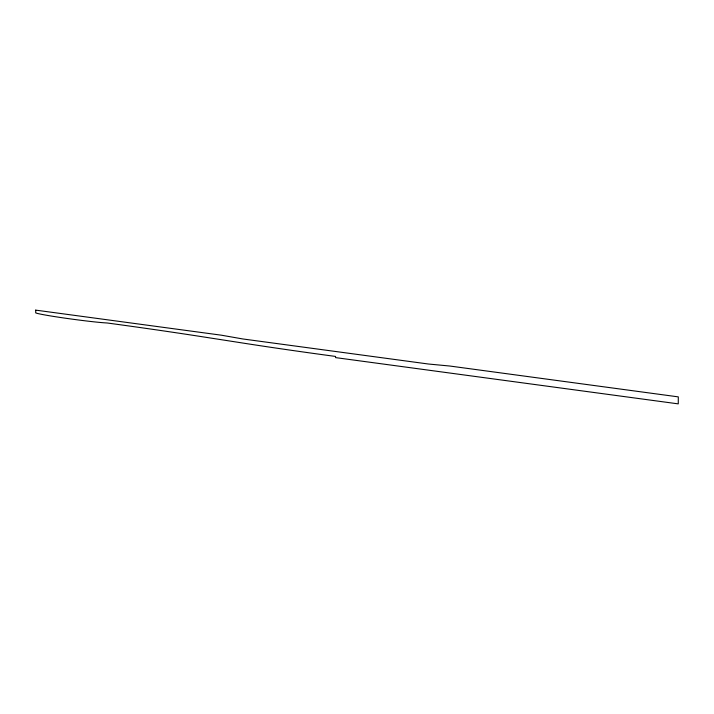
<?xml version="1.0" encoding="UTF-8"?>
<svg xmlns="http://www.w3.org/2000/svg" width="714" height="714" viewBox="0 0 714 714"><rect width="100%" height="100%" fill="white"/><g stroke="black" fill="none" stroke-linecap="round" stroke-linejoin="round"><path stroke-width="1.07" d="M35.709 310.126L35.7 312.902A37.949 1.526 7.7 0 0 67.402 318.489A37.949 1.526 7.7 0 0 107.1 322.978A216.529 8.693 7.7 0 1 203.24 336.892L238.619 342.39A198.894 7.979 7.7 0 0 335.562 356.438L335.553 357.607L678.264 403.874L678.3 396.877L449.829 366.032L428.4 364.015L242.769 338.954L221.349 335.187L35.709 310.126"/></g></svg>
